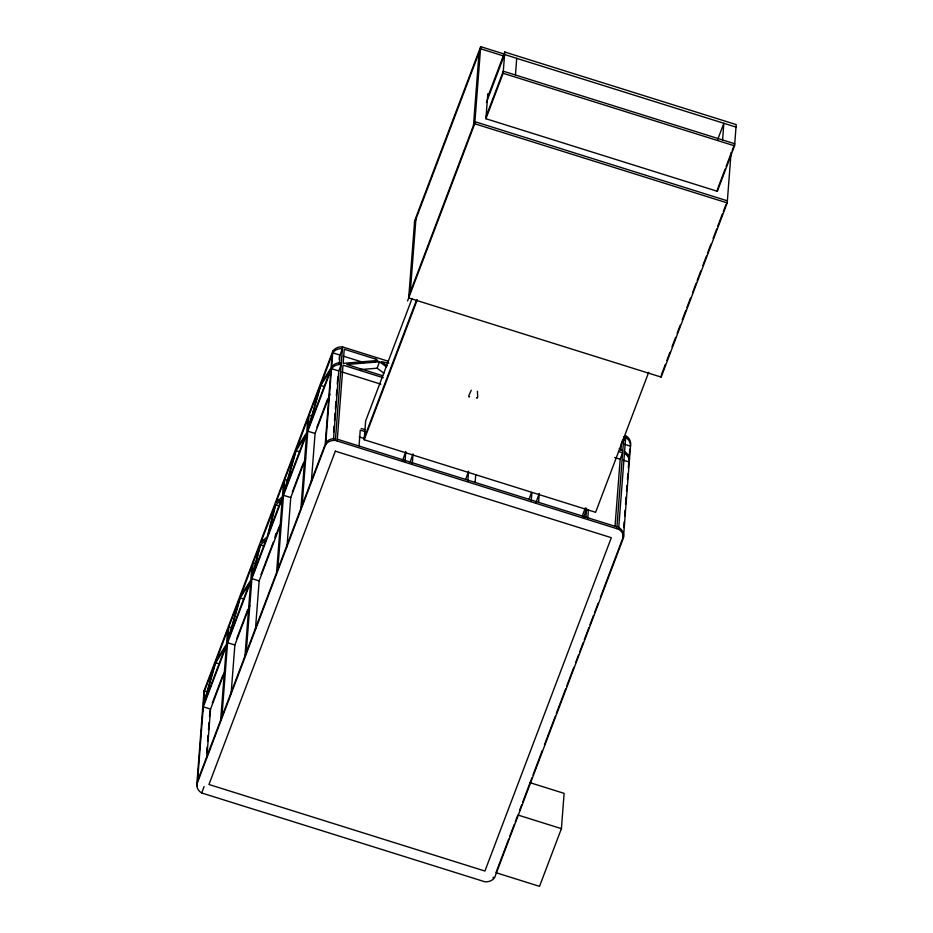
<?xml version="1.0" encoding="UTF-8"?>
<svg xmlns="http://www.w3.org/2000/svg" width="933" height="933" viewBox="0 0 933 933"><rect width="100%" height="100%" fill="white"/><g stroke="black" fill="none" stroke-linecap="round" stroke-linejoin="round"><path stroke-width="1.4" d="M623.431 537.909A10.345 9.178 4.4 0 0 618.602 529.221L625.798 435.723A10.345 9.178 4.4 0 1 630.626 444.411L623.431 537.909L494.607 877.65A10.345 9.178 4.4 0 1 484.915 881.79L201.68 792.968A10.345 9.178 4.4 0 1 196.84 784.291L204.035 690.793L332.859 351.041A10.345 9.178 4.4 0 1 342.551 346.913L388.373 361.281M220.678 720.019L226.381 645.928L203.289 706.829L197.586 780.921L325.197 444.376L330.9 370.284L307.808 431.186L302.105 505.278M204.514 690.956L203.476 704.345L215.091 663.631L204.514 690.956L208.141 692.088M206.706 752.838L207.149 747.03M207.593 741.222L208.047 735.402M208.491 729.594L209.05 722.329M209.493 716.521L209.948 710.713M206.858 757.048L210.555 709.103L225.436 669.859M221.891 716.812L227.594 642.732L250.685 581.83L244.982 655.922M228.818 626.848L227.734 640.959L239.699 598.741L228.818 626.848L232.445 627.991M231.057 694.397L234.859 645.006L249.741 605.762M246.207 652.715L251.898 578.623L282.291 498.49L276.588 572.582M253.123 562.751L252.038 576.862L260.027 545.443L253.123 562.751L255.549 563.509M255.479 628.842L259.164 580.897L281.311 522.503M277.801 569.375L283.504 495.283L306.595 434.393L300.892 508.485M284.717 479.41L283.632 493.522L295.481 451.747L284.717 479.41L288.355 480.553M286.967 546.96L290.758 497.569L305.639 458.325M309.033 415.313L307.948 429.425L320.217 386.39L309.033 415.313L312.66 416.445M311.377 481.405L315.074 433.46L329.955 394.216M196.84 784.291L325.664 444.54L332.859 351.041M333.582 432.131L334.026 426.311M334.469 420.503L335.029 413.237M335.367 408.887L335.927 401.622M336.37 395.814L336.825 389.994M337.268 384.186L337.828 376.92M339.18 359.368L339.379 356.686M333.513 439.245L338.772 370.961L341.198 364.546A10.345 9.178 4.4 0 0 331.507 368.687L338.772 370.961M339.344 363.555L339.985 355.088L342.423 348.674A10.345 9.178 4.4 0 0 332.731 352.814L339.985 355.088M325.664 444.54A10.345 9.178 4.4 0 1 335.367 440.411L342.551 346.913M337.175 440.971L343.017 365.118L383.276 377.748M359.042 445.857L360.255 430.101L365.806 431.839M648.703 372.267L595.604 512.31L364.185 439.746L365.631 420.993L412.024 298.618M410.298 292.064L415.92 219.127M405.015 461.578L405.785 451.549L402.356 461.1M412.269 463.853L412.934 455.257M473.474 125.465L479.084 52.516M407.558 300.962L474.745 123.762L480.682 46.65L504.263 54.044M487.551 97.464L504.776 52.026L736.195 124.59L734.563 145.851L717.325 191.288L485.906 118.724L487.831 93.708M467.806 481.265L468.576 471.235L465.637 479.434M485.906 118.724L503.144 73.287L504.776 52.026M475.177 482.116L475.725 474.944M515.448 75.002L516.73 58.336M531.227 501.149L531.88 492.554M538.598 502.001L539.251 493.405L535.822 502.957M508.683 839.14L495.959 872.682L539.531 886.35L561.409 828.656L564.127 793.377L529.781 782.6M585.924 516.835L586.589 508.24M587.79 517.873L588.42 509.616M615.045 526.037L620.188 459.211L622.626 452.797L618.451 451.49M620.865 450.382L621.413 443.327M616.783 528.649L623.839 436.924M623.186 534.842L622.964 537.746L623.571 536.148A10.345 9.178 4.4 0 0 618.731 527.46M623.745 527.577L624.189 521.769M624.632 515.961L625.087 510.141M625.53 504.333L626.09 497.067M626.533 491.259L626.988 485.452M627.431 479.632L627.874 473.824M628.329 468.016L628.655 463.654M629.262 455.817L629.775 449.123M480.682 46.65L414.637 220.829L408.701 297.942L661.159 377.095L661.322 375.019M717.325 191.288L717.489 189.201M722.574 139.95L723.856 123.284L717.78 139.32M661.159 377.095L727.204 202.916L731.11 152.207M260.552 544.977L253.251 573.655L266.01 539.997L260.552 544.977L264.179 546.108M261.94 539.507L261.24 542.236L267.235 536.79L275.212 505.383L261.94 539.507L264.354 540.265M275.736 504.905L268.447 533.594L281.206 499.936L275.736 504.905L279.364 506.048M277.124 499.447L276.436 502.176L282.419 496.729L283.504 482.618L277.124 499.447L279.55 500.205M274.838 537.711L275.876 533.606M240.248 597.89L228.947 637.752L249.612 583.265L240.248 597.89L243.875 599.021M296.146 450.686L285.09 489.673L305.511 435.828L296.146 450.686L299.773 451.829M215.64 662.757L204.035 703.459L225.296 647.374L215.64 662.757L219.278 663.888M320.765 385.504L309.161 426.218L330.422 370.121L320.765 385.504L324.392 386.647M583.58 517.99L586.157 509.64M410.1 462.022L413.039 453.823M529.058 499.318L531.507 492.484M212.304 703.074L222.94 675.025M236.725 638.673L247.572 610.065M261.03 574.588L273.276 542.271M275.713 535.869L279.282 526.445M292.356 491.959L303.073 463.689M316.928 427.162L327.565 399.114M414.474 222.917L480.518 48.738L504.1 56.132M201.68 792.968L204.105 786.566M375.043 361.771L376.011 359.205L344.23 349.245L343.146 363.357L377.772 360.5L376.011 359.205M360.01 369.62L377.095 368.208L379.533 361.794L386.379 366.821M408.864 295.854L474.909 121.675L727.367 200.84M486.396 102.49L504.578 54.522L735.997 127.098M364.348 437.659L416.421 300.333M486.07 116.637L503.295 71.2L734.714 143.764L732.183 150.446M364.185 439.746L417.284 299.703M582.25 516.007L585.341 507.855M718.002 187.871L725.093 169.153M726.107 166.482L730.667 154.458M621.903 442.044L622.871 439.49M624.69 440.049L625.658 437.495A10.345 9.178 4.4 0 1 630.486 446.172L624.434 444.283M661.8 373.748L665.334 364.453M666.873 360.395L669.952 352.266M672.005 346.843L675.597 337.361M677.136 333.303L680.227 325.174M682.28 319.762L685.872 310.281M686.898 307.563L690.49 298.082M692.554 292.67L696.146 283.189M697.173 280.471L700.765 270.99M702.817 265.578L706.421 256.097M707.447 253.391L711.039 243.91M713.092 238.486L716.684 229.005M717.71 226.299L722.34 214.1M723.367 211.394L725.932 204.619M509.698 836.458L514.27 824.387M515.296 821.705L517.838 814.999L561.409 828.656M519.658 810.182L521.71 804.771M522.737 802.065L531.973 777.702M533 774.996L542.236 750.645M544.475 744.721L555.298 716.206M556.325 713.488L565.596 689.044M566.623 686.326L573.83 667.317M575.568 662.745L578.647 654.628M579.673 651.922L583.265 642.452M584.291 639.746L588.91 627.559M589.936 624.853L593.528 615.383M594.554 612.678L598.146 603.208M600.385 597.295L622.451 539.099M471.247 390.227L468.716 395.919L468.984 397.003L469.696 396.77M379.533 361.794L346.784 364.5L382.705 375.754M503.144 73.287L734.563 145.851M474.745 123.762L727.204 202.916M388.793 363.217L381.399 361.642L387.218 365.911M343.192 356.091L363.905 362.587M341.968 371.964L380.851 384.163M614.637 457.462L620.188 459.211M623.221 460.156L629.274 462.057A10.345 9.178 4.4 0 0 624.434 453.368M361.223 428.48L365.106 429.705M359.182 436.936L364.605 438.638M337.314 439.21L616.923 526.888M307.808 431.186L315.074 433.46M335.367 440.411L618.602 529.221M283.504 495.283L290.758 497.569M251.898 578.623L259.164 580.897M227.594 642.732L234.859 645.006M203.289 706.829L210.555 709.103M619.267 448.47L622.754 451.036M377.095 368.208L383.941 373.235M476.53 397.796L477.055 398.368L477.719 397.003L477.416 391.254M624.574 451.607A10.345 9.178 4.4 0 1 629.402 460.296M325.804 442.778A10.345 9.178 4.4 0 1 335.495 438.638M331.647 366.926A10.345 9.178 4.4 0 1 341.338 362.785M204.175 693.312A10.345 9.178 4.4 0 1 204.035 690.793M203.861 693.394A10.345 9.178 4.4 0 1 203.907 692.554M202.962 709.185A10.345 9.178 4.4 0 1 202.823 706.666M202.823 710.958A10.345 9.178 4.4 0 1 202.683 708.427M197.341 785.866A10.345 9.178 4.4 0 1 196.98 782.519M493.592 877.218A10.345 9.178 4.4 0 1 492.927 877.801M227.605 630.055L226.521 644.167L216.304 660.424L227.605 630.055M251.91 565.946L250.825 580.069L240.912 595.546L251.91 565.946M307.808 418.509L306.724 432.632L296.927 447.933L307.808 418.509M332.125 354.412L331.087 367.8L321.43 383.183L332.125 354.412M335.344 451.164L208.957 784.501L484.927 871.037L611.325 537.7L335.344 451.164"/></g></svg>
